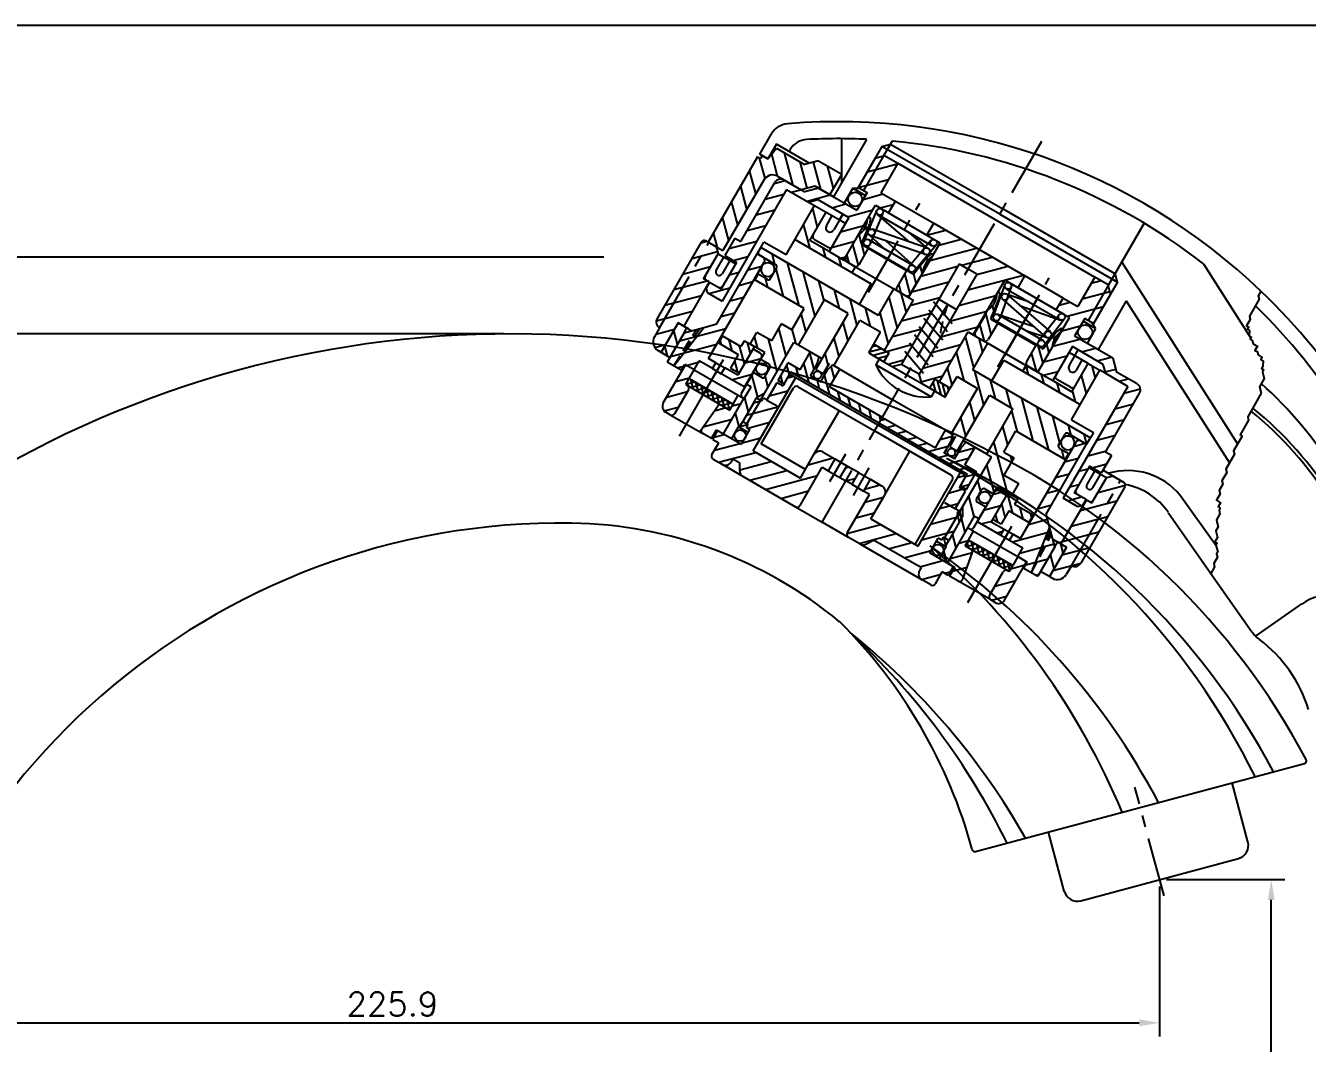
# Model space of a CAD drawing. Extents: x 594 to 1188, y 0 to 420.
# Drawn here: x 852.5 to 1041.2, y 270.2 to 420 of the extents above; entities that cross this region are included whole.
import ezdxf

# ---------------------------------------------------------------- set-up
doc = ezdxf.new("R2010")
doc.units = 0
doc.header["$LTSCALE"] = 7
doc.header["$MEASUREMENT"] = 0
doc.header["$PDSIZE"] = -10
doc.linetypes.add('CENTER', pattern=[2, 1.25, -0.25, 0.25, -0.25])
doc.linetypes.add('HIDDEN', pattern=[0.375, 0.25, -0.125])
doc.layers.get('0').update_dxf_attribs({"color": 2, "linetype": 'CONTINUOUS'})
for name, color, linetype in [('CL', 1, 'CENTER'), ('D', 2, 'CONTINUOUS'), ('DIM', 2, 'CONTINUOUS'), ('DWG', 7, 'CONTINUOUS'), ('HD', 3, 'HIDDEN'), ('HIDDEN', 3, 'HIDDEN')]:
    doc.layers.add(name, color=color, linetype=linetype)
doc.styles.add('GHS', font='ROMANS', dxfattribs={"bigfont": 'GHS'})

# ---------------------------------------------------------------- blocks, each defined once
blk = doc.blocks.new('BORDER')
blk.add_line((1, 1), (0, 1))
blk = doc.blocks.new('*X15')
at = {"color": 0}
for p, q in [((229.32, 205.45), (230.54, 206.68)), ((229.32, 202.8), (230.82, 204.3)), ((229.32, 200.15), (230.82, 201.65)), ((229.32, 197.5), (230.82, 199)), ((229.32, 194.85), (230.82, 196.35)), ((222.62, 193.45), (223.44, 194.28)), ((222.62, 190.8), (224.37, 192.55)), ((228.55, 188.78), (232.68, 192.91)), ((229.32, 192.19), (231.36, 194.24)), ((230.32, 187.89), (234.01, 191.58)), ((223.25, 188.78), (224.37, 189.9)), ((225.9, 188.78), (226.57, 189.44)), ((231.92, 186.84), (234.32, 189.24)), ((234, 186.28), (234.32, 186.59))]:
    blk.add_line(p, q, dxfattribs=at)
blk = doc.blocks.new('*X5')
at = {"color": 0}
for p, q in [((219.57, 227.52), (220.62, 228.58)), ((219.57, 224.87), (222.54, 227.85)), ((218.92, 221.58), (222.82, 225.47)), ((217.07, 222.37), (218.27, 223.58)), ((222.58, 222.58), (222.82, 222.82)), ((219.32, 219.32), (221.32, 221.32)), ((219.32, 216.67), (222.23, 219.58)), ((223.38, 218.08), (224.88, 219.58)), ((226.03, 218.08), (227.53, 219.58)), ((227.87, 217.27), (229, 218.39)), ((230.33, 217.08), (231.33, 218.08)), ((231.82, 215.91), (233.6, 217.69)), ((219.32, 214.01), (221.82, 216.51)), ((231.82, 213.26), (233.82, 215.26)), ((220.23, 212.28), (221.82, 213.86)), ((231.82, 210.6), (233.82, 212.6)), ((231.82, 207.95), (233.82, 209.95)), ((231.82, 205.3), (233.82, 207.3)), ((233.24, 204.08), (234.82, 205.65)), ((231.82, 202.65), (232.82, 203.65)), ((231.82, 200), (232.82, 201)), ((232.55, 198.08), (234.05, 199.58))]:
    blk.add_line(p, q, dxfattribs=at)
blk = doc.blocks.new('*X6')
at = {"color": 0}
for p, q in [((187.82, 193.12), (188.47, 193.78)), ((186.82, 189.47), (188.82, 191.47)), ((185.32, 185.32), (188.82, 188.82)), ((186.43, 183.78), (188.82, 186.17)), ((196.82, 183.56), (199.53, 186.28)), ((201.82, 185.91), (202.19, 186.28)), ((202.84, 184.28), (203.82, 185.26)), ((186.82, 181.51), (188.82, 183.51)), ((182.82, 180.17), (183.93, 181.28)), ((183.82, 178.51), (186.58, 181.28)), ((185.23, 177.28), (189.23, 181.28)), ((188.48, 177.87), (191.88, 181.28)), ((190.53, 177.28), (194.53, 181.28)), ((193.19, 177.28), (198.82, 182.91)), ((195.84, 177.28), (198.82, 180.26)), ((198.54, 177.33), (198.77, 177.55))]:
    blk.add_line(p, q, dxfattribs=at)
blk = doc.blocks.new('*X2')
at = {"color": 0}
for p, q in [((127.84, 159.66), (130.45, 162.27)), ((134.34, 159.09), (137.84, 162.59)), ((126.54, 154.82), (130.84, 159.13)), ((133.61, 154.82), (137.84, 159.06)), ((109.84, 155.81), (110.86, 156.82)), ((112.4, 154.82), (114.4, 156.82)), ((115.93, 154.82), (117.93, 156.82)), ((119.47, 154.82), (121.47, 156.82)), ((123, 154.82), (125, 156.82)), ((130.07, 154.82), (132.07, 156.82)), ((137.15, 154.82), (139.15, 156.82)), ((139.84, 153.99), (141.84, 155.99)), ((140.22, 150.82), (141.84, 152.45))]:
    blk.add_line(p, q, dxfattribs=at)
blk = doc.blocks.new('*X9')
at = {"color": 0}
for p, q in [((235.82, 201.35), (238.77, 204.3)), ((234.87, 197.74), (238.82, 201.69)), ((234.87, 195.09), (238.82, 199.04)), ((234.5, 192.08), (238.82, 196.39)), ((235.82, 190.74), (238.82, 193.74)), ((235.82, 188.09), (238.82, 191.09))]:
    blk.add_line(p, q, dxfattribs=at)
blk = doc.blocks.new('*X7')
at = {"color": 0}
for p, q in [((216.82, 192.95), (217.57, 193.71)), ((216.82, 190.3), (218.29, 191.78)), ((216.82, 187.65), (218.82, 189.65)), ((216.82, 185), (219.76, 187.94)), ((205.82, 184.6), (207.49, 186.28)), ((206.82, 182.95), (208.82, 184.95)), ((216.82, 182.35), (220.32, 185.85)), ((206.82, 180.3), (208.82, 182.3)), ((206.83, 177.66), (210.44, 181.28)), ((209.1, 177.28), (213.1, 181.28)), ((213.25, 178.78), (215.75, 181.28)), ((215.9, 178.78), (218.82, 181.69)), ((218.55, 178.78), (221.05, 181.28)), ((219.71, 177.28), (221.82, 179.39)), ((222.2, 179.78), (222.82, 180.39))]:
    blk.add_line(p, q, dxfattribs=at)
blk = doc.blocks.new('*X13')
at = {"color": 0}
for p, q in [((221.82, 184.69), (222.82, 185.69)), ((221.82, 182.04), (224.23, 184.46)), ((223.07, 180.64), (224.64, 182.21))]:
    blk.add_line(p, q, dxfattribs=at)
blk = doc.blocks.new('*X10')
at = {"color": 0}
for p, q in [((235.82, 191.1), (234.84, 192.08)), ((235.82, 188.45), (234.32, 189.95)), ((234.54, 187.08), (234.32, 187.29))]:
    blk.add_line(p, q, dxfattribs=at)
blk = doc.blocks.new('*X4')
at = {"color": 0}
for p, q in [((242.7, 206.46), (243.07, 206.83)), ((242.7, 205.58), (243.7, 206.58)), ((243.7, 205.31), (242.7, 206.31)), ((242.7, 204.69), (243.7, 205.69)), ((243.7, 206.2), (243.07, 206.83)), ((243.7, 204.43), (242.7, 205.43)), ((242.7, 203.81), (243.7, 204.81)), ((243.7, 203.55), (242.7, 204.55)), ((242.7, 202.92), (243.7, 203.92)), ((243.7, 202.66), (242.7, 203.66)), ((242.7, 202.04), (243.7, 203.04)), ((243.7, 201.78), (242.7, 202.78)), ((242.7, 201.16), (243.7, 202.16)), ((243.7, 200.89), (242.7, 201.89)), ((242.7, 200.27), (243.7, 201.27)), ((243.7, 200.01), (242.7, 201.01)), ((242.7, 199.39), (243.7, 200.39)), ((243.5, 199.33), (242.7, 200.13)), ((243.52, 199.33), (243.7, 199.5))]:
    blk.add_line(p, q, dxfattribs=at)
blk = doc.blocks.new('*X14')
at = {"color": 0}
for p, q in [((230.32, 185.24), (231.82, 186.74)), ((229.57, 181.84), (231.82, 184.09)), ((230.16, 179.78), (231.82, 181.44))]:
    blk.add_line(p, q, dxfattribs=at)
blk = doc.blocks.new('*X16')
at = {"color": 0}
for p, q in [((226.49, 192.48), (224.37, 194.59)), ((226.07, 194.66), (226.05, 194.68)), ((225.82, 191.38), (224.37, 192.83)), ((228.25, 192.48), (227.05, 193.68)), ((229.22, 193.28), (228.82, 193.68)), ((225.25, 190.18), (224.37, 191.06))]:
    blk.add_line(p, q, dxfattribs=at)
blk = doc.blocks.new('*X8')
at = {"color": 0}
for p, q in [((166.82, 203.94), (167.45, 204.58)), ((166.82, 201.29), (169.59, 204.06)), ((166.82, 198.64), (169.82, 201.64)), ((166.82, 195.99), (170.41, 199.58)), ((166.82, 193.33), (170.77, 197.28)), ((166.88, 190.74), (170.77, 194.63)), ((167.82, 189.03), (169.82, 191.03)), ((168.66, 187.23), (169.82, 188.38))]:
    blk.add_line(p, q, dxfattribs=at)
blk = doc.blocks.new('*X3')
at = {"color": 0}
for p, q in [((242.7, 254.19), (242.84, 254.33)), ((242.7, 253.31), (243.7, 254.31)), ((243.7, 253.04), (242.7, 254.04)), ((242.7, 252.42), (243.7, 253.42)), ((243.7, 252.16), (242.7, 253.16)), ((243.7, 253.93), (243.3, 254.33)), ((242.7, 251.54), (243.7, 252.54)), ((243.7, 251.28), (242.7, 252.28)), ((242.7, 250.65), (243.7, 251.65)), ((243.7, 250.39), (242.7, 251.39)), ((242.7, 249.77), (243.7, 250.77)), ((243.7, 249.51), (242.7, 250.51)), ((242.7, 248.89), (243.7, 249.89)), ((243.7, 248.62), (242.7, 249.62)), ((242.7, 248), (243.7, 249)), ((243.7, 247.74), (242.7, 248.74)), ((242.7, 247.12), (243.7, 248.12)), ((243.7, 246.86), (242.7, 247.86)), ((243.29, 246.83), (243.7, 247.23)), ((242.85, 246.83), (242.7, 246.97))]:
    blk.add_line(p, q, dxfattribs=at)
blk = doc.blocks.new('*X12')
at = {"color": 0}
for p, q in [((182.82, 185.47), (183.77, 186.42)), ((180.64, 180.64), (183.77, 183.77)), ((180.9, 183.55), (182.12, 184.78)), ((182.43, 179.78), (182.57, 179.92))]:
    blk.add_line(p, q, dxfattribs=at)
blk = doc.blocks.new('*X11')
at = {"color": 0}
for p, q in [((173.82, 187.08), (174.02, 187.28)), ((173.82, 184.42), (175.32, 185.92)), ((173.82, 181.77), (176.07, 184.02)), ((174.52, 179.82), (176.07, 181.37))]:
    blk.add_line(p, q, dxfattribs=at)
blk = doc.blocks.new('*X1')
at = {"color": 0}
for p, q in [((111.38, 159.11), (113.2, 160.93)), ((111.38, 160.88), (111.43, 160.93)), ((111.96, 157.93), (114.96, 160.93)), ((113.73, 157.93), (116.48, 160.67)), ((115.5, 157.93), (116.48, 158.9))]:
    blk.add_line(p, q, dxfattribs=at)

msp = doc.modelspace()

# ---------------------------------------------------------------- linework, layer by layer
at = {"color": 4}
msp.add_line((625, 386), (937.66, 386), dxfattribs=at)
at = {"layer": 'CL'}
for p, q in [((969.76, 346.95), (1002.32, 403.34)), ((977.8, 392.79), (975.93, 388.25)), ((976.59, 380.77), (984.15, 393.88)), ((978.73, 392.41), (976.85, 387.87)), ((945.85, 375.53), (953.1, 388.09)), ((995.64, 369.77), (1003.21, 382.88)), ((997.04, 372.19), (1001.94, 380.68)), ((1000.74, 378.6), (996.56, 371.37)), ((1004.65, 377.45), (1001.65, 373.55)), ((1005.44, 376.84), (1002.44, 372.94)), ((952.19, 365.51), (955.27, 370.85)), ((948.78, 359.61), (954.51, 369.53)), ((1006.47, 340.53), (1013.72, 353.09)), ((994.62, 341.01), (997.71, 346.35)), ((991.22, 335.11), (996.95, 345.03)), ((1020.1, 291.95), (1015.82, 307.92))]:
    msp.add_line(p, q, dxfattribs=at)
at = {"layer": 'D'}
for p, q in [((978.59, 402.24), (977.59, 400.51)), ((978.59, 402.24), (979.82, 402.57)), ((961.37, 397.54), (960.57, 400.52)), ((963.23, 397.83), (962.36, 401.08)), ((965.52, 396.5), (964.24, 401.29)), ((978.82, 400.84), (975.87, 395.73)), ((960.03, 395.29), (959.11, 398.7)), ((967.58, 396.07), (966.54, 399.96)), ((969.57, 395.9), (968.49, 399.93)), ((971.46, 396.09), (970.58, 399.36)), ((976.43, 398.49), (980.86, 399.68)), ((958.7, 392.99), (957.79, 396.4)), ((962.72, 396.76), (964.34, 397.19)), ((975.1, 396.19), (979.54, 397.38)), ((961.4, 394.46), (964.13, 395.19)), ((965.27, 395.5), (966.63, 395.86)), ((967.56, 394.17), (970.98, 395.09)), ((975.82, 394.44), (978.74, 395.23)), ((957.38, 390.69), (956.46, 394.11)), ((960.07, 392.17), (962.81, 392.9)), ((969.12, 390.33), (968.39, 393.06)), ((971.22, 393.21), (973.27, 393.76)), ((973.52, 391.89), (977.23, 392.88)), ((978.3, 393.17), (980.3, 393.7)), ((956.05, 388.4), (955.13, 391.81)), ((958.75, 389.87), (961.48, 390.6)), ((968.01, 387.22), (967.06, 390.77)), ((972.49, 389.67), (975.9, 390.58)), ((954.39, 387.34), (953.81, 389.52)), ((975.58, 387.96), (975.23, 389.25)), ((976.36, 389.88), (976.2, 390.46)), ((985.2, 389.19), (987.92, 389.92)), ((956.06, 387.21), (960.15, 388.31)), ((970.31, 385.89), (969.94, 387.26)), ((971.16, 387.37), (974.58, 388.29)), ((975.14, 384.77), (974.32, 387.84)), ((976.02, 386.29), (975.62, 387.79)), ((985.8, 388.36), (982.61, 384.57)), ((986.57, 387.72), (983.38, 383.92)), ((985.63, 385.42), (992.52, 387.27)), ((986.95, 387.72), (990.22, 388.6)), ((956.69, 385.44), (958.83, 386.01)), ((960.19, 386.37), (960.25, 386.39)), ((960.51, 386.23), (960.38, 386.71)), ((962.81, 384.91), (962.4, 386.41)), ((966.38, 378.8), (964.7, 385.09)), ((972.61, 384.56), (972.24, 385.93)), ((972.49, 385.79), (973.25, 385.99)), ((973.77, 385.05), (973.43, 386.31)), ((985.31, 385.45), (985.19, 385.89)), ((990.3, 384.74), (994.81, 385.95)), ((956.14, 383.35), (957.5, 383.71)), ((958.87, 384.08), (960.92, 384.63)), ((964.09, 380.13), (962.99, 384.22)), ((968.75, 377.2), (967, 383.76)), ((974.61, 384.34), (974.54, 384.6)), ((982.74, 380.53), (981.94, 383.54)), ((983.63, 382.06), (983.26, 383.42)), ((984.53, 383.53), (984.23, 384.66)), ((984.3, 383.13), (989.76, 384.59)), ((991.21, 381.1), (999.41, 383.29)), ((992.54, 383.39), (997.11, 384.62)), ((1013.23, 382.24), (1012.9, 383.47)), ((953.09, 380.59), (956.18, 381.42)), ((957.54, 381.78), (959.59, 382.33)), ((961.79, 381.45), (961.43, 382.82)), ((970.08, 379.5), (969.29, 382.43)), ((972.32, 378.38), (971.59, 381.11)), ((981.43, 380.63), (981.06, 382.01)), ((982.97, 380.83), (988.44, 382.3)), ((996.67, 381.89), (994.97, 377.23)), ((997.61, 381.55), (995.91, 376.89)), ((1011.9, 381.74), (1008.95, 376.63)), ((1013.23, 382.24), (1012.23, 380.51)), ((956.22, 379.49), (958.27, 380.03)), ((974.93, 375.9), (973.89, 379.78)), ((980.86, 375.48), (979.64, 380.05)), ((982.19, 377.77), (981.43, 380.63)), ((982.81, 378.85), (987.11, 380)), ((989.89, 378.8), (995.35, 380.27)), ((954.89, 377.19), (956.94, 377.74)), ((967.43, 374.91), (966.7, 377.64)), ((976.92, 375.72), (976.18, 378.46)), ((979.54, 373.18), (978.31, 377.76)), ((981.48, 376.55), (985.79, 377.7)), ((988.56, 376.5), (994.02, 377.97)), ((994.68, 374.61), (993.86, 377.69)), ((995.06, 378.03), (994.86, 378.8)), ((948.78, 373.61), (955.61, 375.44)), ((973.6, 373.6), (972.87, 376.33)), ((987.23, 374.21), (992.7, 375.67)), ((993.67, 373.58), (992.99, 376.09)), ((995.57, 376.14), (995.53, 376.3)), ((954.99, 373.02), (954.78, 373.8)), ((956.52, 372.14), (956.08, 373.78)), ((960.31, 372.49), (959.84, 374.26)), ((963.16, 369.11), (961.87, 373.9)), ((964.48, 371.41), (963.4, 375.44)), ((965.96, 373.16), (965.37, 375.34)), ((972.28, 371.3), (971.54, 374.03)), ((980.16, 374.25), (984.46, 375.41)), ((992.12, 369.68), (990.9, 374.25)), ((993.45, 371.97), (992.91, 374)), ((1003.95, 373.83), (1003.82, 374.34)), ((1004.94, 374.98), (1004.83, 375.39)), ((947.46, 371.32), (954.29, 373.15)), ((958.33, 370.24), (957.61, 372.9)), ((959.21, 371.77), (958.78, 373.38)), ((970.68, 370.03), (970.22, 371.74)), ((979.25, 372.07), (983.14, 373.11)), ((985.91, 371.91), (990.21, 373.07)), ((990.69, 367.77), (989.57, 371.96)), ((1001.31, 369.22), (1000.6, 371.86)), ((1002.31, 370.31), (1001.65, 372.76)), ((1003.19, 371.85), (1002.85, 373.11)), ((948.45, 369.64), (949.41, 369.9)), ((949.82, 370.01), (951.87, 370.56)), ((957.36, 369), (956.91, 370.69)), ((958.4, 370.36), (960.79, 371)), ((979.49, 370.19), (981.81, 370.81)), ((984.58, 369.62), (988.88, 370.77)), ((1000.16, 368.65), (999.81, 369.98)), ((1010, 368.15), (1009.52, 369.95)), ((955.39, 369.56), (955.53, 369.6)), ((956.46, 367.9), (959.46, 368.71)), ((960.29, 365.33), (959.41, 368.61)), ((961.83, 366.81), (961.39, 368.45)), ((984.35, 367.61), (987.56, 368.47)), ((988.92, 367.13), (988.25, 369.66)), ((993.59, 364.21), (992.26, 369.18)), ((1002.46, 367.33), (1002.09, 368.69)), ((1008.68, 365.85), (1007.95, 368.58)), ((995.29, 365.12), (994.55, 367.85)), ((997.58, 363.79), (996.85, 366.52)), ((1004.76, 366), (1004.39, 367.37)), ((1007.05, 364.68), (1006.62, 366.29)), ((958.92, 363.18), (958.38, 365.23)), ((960.61, 364.7), (958.67, 361.34)), ((959.66, 364.44), (960.11, 365.22)), ((961.32, 365.92), (960.11, 365.22)), ((992.26, 361.92), (991.53, 364.65)), ((1000.83, 358.91), (999.15, 365.2)), ((957.57, 360.99), (957.03, 363)), ((990.94, 359.62), (990.2, 362.35)), ((998.53, 360.24), (997.7, 363.34)), ((1003.13, 357.59), (1001.44, 363.87)), ((1004.79, 358.62), (1003.74, 362.55)), ((951.74, 360.24), (952.06, 360.68)), ((957.68, 361.02), (958.11, 361.76)), ((997.11, 358.31), (996.38, 361.05)), ((1006.44, 359.72), (1006.04, 361.22)), ((989.15, 359.03), (988.88, 360.06)), ((997.05, 351.28), (995.05, 358.75)), ((1008.72, 358.43), (1008.33, 359.9)), ((973.21, 356.92), (970.87, 352.86)), ((997.75, 355.92), (997.56, 356.65)), ((1005.42, 356.26), (1005.06, 357.63)), ((976.67, 354.92), (974.33, 350.86)), ((995.1, 351.33), (994.02, 355.36)), ((993.13, 351.43), (992.69, 353.06)), ((990.42, 349.12), (990.42, 347.72)), ((992.17, 347.76), (991.37, 350.77)), ((989.71, 347.9), (987.81, 344.61)), ((989.97, 346.94), (990.42, 347.72)), ((990.85, 345.47), (990.04, 348.47)), ((987.99, 343.52), (988.42, 344.26)), ((989.52, 343.17), (988.97, 345.22)), ((988.18, 340.93), (987.7, 342.72))]:
    msp.add_line(p, q, dxfattribs=at)
at = {"layer": 'D', "color": 1}
for p, q in [((949.82, 375.41), (949.78, 375.57)), ((948.5, 373.12), (947.95, 375.16)), ((947.02, 371.39), (946.62, 372.87))]:
    msp.add_line(p, q, dxfattribs=at)
at = {"layer": 'D'}
for points in [[(1034.37, 380.93), (1033.96, 380.23), (1034.11, 379.75), (1032.66, 377.24), (1032.79, 376.77), (1032.25, 375.84), (1032.57, 375.65), (1032.38, 375.33), (1032.7, 375.15), (1032.64, 374.36), (1032.96, 374.18), (1032.78, 373.86), (1033.1, 373.67), (1033.21, 373.18), (1033.85, 372.82), (1033.49, 372.2), (1033.79, 372.03), (1033.94, 371.55), (1034.55, 371.19), (1034.37, 370.87), (1034.69, 370.69), (1034.65, 369.89), (1034.47, 369.57), (1034.76, 369.4), (1034.58, 369.08), (1034.86, 368.1), (1034.14, 366.84), (1034.38, 365.92)], [(1034.37, 380.93), (1033.96, 380.23), (1034.11, 379.75), (1032.66, 377.24), (1032.79, 376.77), (1032.25, 375.84), (1032.57, 375.65), (1032.38, 375.33), (1032.7, 375.15), (1032.64, 374.36), (1032.96, 374.18), (1032.78, 373.86), (1033.1, 373.67), (1033.21, 373.18), (1033.85, 372.82), (1033.49, 372.2), (1033.79, 372.03), (1033.94, 371.55), (1034.55, 371.19), (1034.37, 370.87), (1034.69, 370.69), (1034.65, 369.89), (1034.47, 369.57), (1034.76, 369.4), (1034.58, 369.08), (1034.86, 368.1), (1034.14, 366.84), (1034.38, 365.92)], [(1034.41, 365.9), (1032.42, 362.45), (1032.56, 361.95), (1031.31, 359.78), (1031.6, 359.61), (1030.34, 357.42), (1030.47, 356.92), (1029.22, 354.75), (1029.36, 354.25), (1028.63, 353), (1028.76, 352.53), (1028.22, 351.59), (1028.36, 351.09), (1027.82, 350.16), (1028.43, 349.8), (1028.08, 349.19), (1028.39, 349), (1028.21, 348.68), (1028.34, 348.18), (1027.82, 347.27), (1027.93, 346.78), (1028.07, 346.27), (1027.71, 345.66), (1027.97, 344.69), (1027.6, 344.05), (1027.92, 343.86), (1027.75, 343.57), (1028, 342.57), (1027.82, 342.28), (1027.96, 341.77), (1027.42, 340.84), (1027.55, 340.34), (1027.01, 339.4)], [(1034.41, 365.9), (1032.42, 362.45), (1032.56, 361.95), (1031.31, 359.78), (1031.6, 359.61), (1030.34, 357.42), (1030.47, 356.92), (1029.22, 354.75), (1029.36, 354.25), (1028.63, 353), (1028.76, 352.53), (1028.22, 351.59), (1028.36, 351.09), (1027.82, 350.16), (1028.43, 349.8), (1028.08, 349.19), (1028.39, 349), (1028.21, 348.68), (1028.34, 348.18), (1027.82, 347.27), (1027.93, 346.78), (1028.07, 346.27), (1027.71, 345.66), (1027.97, 344.69), (1027.6, 344.05), (1027.92, 343.86), (1027.75, 343.57), (1028, 342.57), (1027.82, 342.28), (1027.96, 341.77), (1027.42, 340.84), (1027.55, 340.34), (1027.01, 339.4)]]:
    msp.add_lwpolyline(points, dxfattribs=at)
for p in [(954.46, 386.44), (964.17, 367.26), (957.64, 353.95), (1011.62, 353.44), (990.15, 352.26), (975.82, 343.45)]:
    msp.add_point(p, dxfattribs=at)
at = {"layer": 'DIM'}
for p, q in [((922.87, 374.64), (743.09, 374.64)), ((1020.46, 294.34), (1037.88, 294.34)), ((1019.46, 293.34), (1019.46, 271.27)), ((1035.88, 190.47), (1035.88, 291.34)), ((796.61, 273.27), (1016.46, 273.27))]:
    msp.add_line(p, q, dxfattribs=at)
for points in [[(1035.38, 291.34), (1036.38, 291.34), (1035.88, 294.34)], [(1016.46, 273.77), (1016.46, 272.77), (1019.46, 273.27)]]:
    msp.add_solid(points, dxfattribs=at)
at = {"layer": 'DWG'}
for p, q in [((960.6, 401.08), (962.32, 404.07)), ((960.6, 401.08), (962.32, 404.07)), ((963.06, 402.54), (961.81, 400.38)), ((961.81, 400.38), (963.06, 401.97)), ((967.87, 399.77), (963.06, 402.54)), ((963.06, 401.97), (967.19, 399.59)), ((976.3, 403.27), (971.43, 394.83)), ((972.68, 396.99), (972.68, 403.37)), ((995.91, 392.24), (978.59, 402.24)), ((980.08, 403.01), (978.82, 400.84)), ((979.82, 402.57), (996.36, 393.02)), ((960.26, 400.7), (953.01, 388.14)), ((960.26, 400.7), (960.7, 400.45)), ((960.6, 401.08), (961.81, 400.38)), ((961.81, 400.38), (960.6, 401.08)), ((960.95, 400.88), (960.7, 400.45)), ((965.09, 401.75), (964.92, 401.47)), ((969.24, 400.13), (967.19, 399.59)), ((969.24, 400.13), (972.68, 398.15)), ((977.59, 400.51), (975.03, 396.07)), ((977.59, 400.51), (978.96, 400.87)), ((978.96, 400.87), (980.91, 399.75)), ((972.66, 398.16), (970.91, 395.13)), ((980.91, 399.75), (978.41, 395.42)), ((980.91, 399.75), (1009.92, 383)), ((961.18, 397.28), (955.18, 386.89)), ((957.81, 388.25), (962.81, 396.91)), ((963.23, 397.83), (966.69, 395.83)), ((964.18, 397.28), (967.21, 395.53)), ((968.74, 396.38), (966.69, 395.83)), ((971.43, 394.83), (968.74, 396.38)), ((968.74, 396.38), (971.43, 394.83)), ((964.55, 395.91), (955.05, 379.46)), ((964.55, 395.91), (967.79, 394.04)), ((969.26, 396.08), (967.21, 395.53)), ((967.79, 394.04), (969.16, 394.4)), ((969.16, 394.4), (973.71, 391.78)), ((969.26, 396.08), (974.89, 392.83)), ((974.28, 396.07), (973.03, 393.9)), ((974.28, 396.07), (976.14, 394.99)), ((974.28, 396.07), (975.28, 396.07)), ((976.39, 395.43), (974.89, 392.83)), ((975.28, 396.07), (976.39, 395.43)), ((978.41, 395.42), (980.57, 394.17)), ((955.49, 392.43), (955.49, 392.43)), ((964.46, 386.26), (968.66, 393.54)), ((967.79, 394.04), (968.66, 393.54)), ((967.99, 388.38), (970.39, 392.54)), ((968.66, 393.54), (970.39, 392.54)), ((970.39, 392.54), (973.21, 390.91)), ((972.97, 385.51), (977.62, 393.56)), ((977.62, 393.56), (979.57, 392.44)), ((979.57, 392.44), (980.57, 394.17)), ((979.57, 392.44), (985.2, 389.19)), ((980.57, 394.17), (986.2, 390.92)), ((1012.9, 383.47), (996.36, 393.02)), ((970.4, 390.56), (971.26, 392.04)), ((973.71, 391.78), (970.81, 386.76)), ((972.84, 392.28), (971.48, 389.93)), ((972.34, 391.41), (972.84, 392.28)), ((976.74, 390.84), (975.53, 387.84)), ((976.88, 391.68), (976.62, 391.83)), ((976.88, 391.68), (976.74, 390.84)), ((982.69, 388.16), (977.94, 392.22)), ((985.94, 387.61), (978.02, 392.17)), ((985.2, 389.19), (986.2, 390.92)), ((986.2, 390.92), (999.62, 383.17)), ((995.91, 392.24), (1013.23, 382.24)), ((1017.2, 390.91), (1011.9, 381.74)), ((956.95, 388.75), (955.45, 386.16)), ((956.95, 388.75), (957.81, 388.25)), ((976.68, 389.2), (979.02, 387.11)), ((984.98, 386.32), (976.86, 389.1)), ((985.3, 387.27), (977.18, 390.04)), ((985.32, 387.22), (982.65, 389.51)), ((985.2, 389.19), (987.15, 388.06)), ((951.98, 388.16), (945.48, 376.9)), ((954.18, 387.46), (952.67, 388.34)), ((953.01, 388.14), (955.18, 386.89)), ((954.18, 387.46), (954.46, 386.44)), ((960.21, 386.41), (960.76, 387.36)), ((960.76, 387.36), (961.21, 388.14)), ((978.08, 377.36), (960.76, 387.36)), ((964.46, 386.26), (961.21, 388.14)), ((974.2, 383.64), (965.76, 388.52)), ((970.81, 386.76), (967.99, 388.38)), ((968.66, 388.53), (970.65, 387.38)), ((970.81, 386.76), (972.97, 385.51)), ((976.57, 387.24), (975.17, 384.81)), ((975.53, 387.84), (976.57, 387.24)), ((976.14, 387.62), (982.75, 383.81)), ((976.57, 387.24), (982.2, 383.99)), ((983.25, 384.68), (976.64, 388.49)), ((983.33, 384.62), (979.2, 388.3)), ((982.5, 380.01), (987.15, 388.06)), ((952.33, 382.76), (954.46, 386.44)), ((953.06, 371.02), (961.26, 385.22)), ((954.2, 383.99), (955.32, 385.94)), ((954.26, 376.1), (960.21, 386.41)), ((954.46, 386.44), (957.06, 384.94)), ((957.18, 385.16), (954.93, 381.26)), ((956.19, 385.44), (955.06, 383.49)), ((955.45, 386.16), (957.18, 385.16)), ((961.08, 385.91), (960.21, 386.41)), ((962.98, 384.81), (960.21, 386.41)), ((974.7, 384.51), (972.97, 385.51)), ((973.45, 385.23), (974.49, 384.63)), ((989.96, 384.94), (981.46, 370.21)), ((985.23, 385.94), (983.24, 383.39)), ((985.89, 386.48), (985.23, 385.94)), ((985.89, 386.48), (986.15, 386.33)), ((989.96, 384.94), (991.26, 384.19)), ((1013.89, 385.19), (1030.93, 358.44)), ((1025.91, 384.94), (1032.87, 374.01)), ((959.85, 382.58), (960.35, 383.44)), ((961.73, 382.64), (960.35, 383.44)), ((962.14, 382.75), (963.09, 384.4)), ((974.2, 383.64), (974.7, 384.51)), ((974.2, 383.64), (977.02, 382.02)), ((974.7, 384.51), (980.33, 381.26)), ((982.2, 383.99), (980.8, 381.56)), ((983.24, 383.39), (982.2, 383.99)), ((984.2, 383.06), (982.7, 380.46)), ((992.56, 383.44), (984.06, 368.71)), ((992.56, 383.44), (991.26, 384.19)), ((998.62, 381.44), (999.62, 383.17)), ((1005.25, 379.92), (999.62, 383.17)), ((1009.92, 383), (1007.42, 378.67)), ((1011.87, 381.87), (1009.92, 383)), ((953.16, 382.28), (949.41, 375.79)), ((953.16, 382.28), (952.33, 382.76)), ((953.2, 382.26), (952.7, 381.39)), ((952.7, 381.39), (952.88, 380.71)), ((953.2, 382.26), (954.93, 381.26)), ((967.12, 378.38), (959.85, 382.58)), ((975.27, 378.98), (977.02, 382.02)), ((978.08, 377.36), (980.33, 381.26)), ((982.5, 380.01), (980.33, 381.26)), ((992.02, 374.51), (996.67, 382.56)), ((998.62, 381.44), (996.67, 382.56)), ((996.89, 381.28), (1004.8, 376.71)), ((997.39, 382.15), (1004.25, 378.19)), ((997.46, 382.1), (1005.37, 377.52)), ((1004.25, 378.19), (998.62, 381.44)), ((1012.23, 380.51), (1011.87, 381.87)), ((952.88, 380.71), (955.05, 379.46)), ((966.3, 372.96), (970.15, 379.63)), ((973.62, 377.63), (970.15, 379.63)), ((978.98, 372.22), (983.23, 379.58)), ((982.02, 380.28), (980.98, 380.88)), ((982.5, 380.01), (983.23, 379.58)), ((988.93, 376.14), (986.17, 379.36)), ((986.96, 379.74), (989.56, 378.24)), ((995.79, 379.84), (994.58, 376.84)), ((995.93, 380.68), (995.67, 380.83)), ((995.93, 380.68), (995.79, 379.84)), ((996.37, 379.71), (1002.72, 374.17)), ((996.86, 380.56), (1000.18, 379.39)), ((997.02, 380.46), (1003.38, 374.92)), ((1004.25, 378.19), (1005.25, 379.92)), ((1005.25, 379.92), (1007.42, 378.67)), ((1012.23, 380.51), (1009.67, 376.07)), ((1014.54, 379.51), (1010.4, 372.33)), ((1014.54, 379.51), (1029.74, 355.65)), ((965.32, 375.26), (967.12, 378.38)), ((968.87, 369.4), (973.62, 377.63)), ((988.22, 374.92), (985.46, 378.14)), ((993.82, 377.51), (992.32, 374.91)), ((995.6, 377.53), (1000.85, 375.79)), ((995.69, 377.49), (1002.3, 373.68)), ((998.99, 378.75), (1004.88, 376.67)), ((1004.25, 378.19), (1006.2, 377.06)), ((945.85, 375.53), (945.1, 374.23)), ((948.58, 376.26), (946.08, 371.93)), ((948.58, 376.26), (946.18, 372.11)), ((947.93, 369.94), (952.35, 375.59)), ((949.41, 375.79), (948.58, 376.26)), ((948.58, 376.26), (949.41, 375.79)), ((949.41, 375.79), (950.57, 375.11)), ((950.1, 375.39), (949.41, 375.79)), ((949.48, 374.82), (952.35, 375.59)), ((949.48, 374.82), (949.88, 375.51)), ((952.35, 375.59), (954.26, 376.1)), ((962.36, 373.62), (963.81, 376.13)), ((965.32, 375.26), (963.81, 376.13)), ((971.5, 369.96), (975.35, 376.63)), ((978.38, 374.88), (975.35, 376.63)), ((986.81, 372.48), (984.05, 375.7)), ((987.52, 373.7), (984.76, 376.92)), ((995.62, 376.24), (994.22, 373.81)), ((994.58, 376.84), (995.62, 376.24)), ((1001.8, 372.81), (995.19, 376.62)), ((995.62, 376.24), (1001.25, 372.99)), ((1001.55, 369.01), (1006.2, 377.06)), ((1004.94, 375.48), (1004.28, 374.94)), ((1004.94, 375.48), (1005.2, 375.33)), ((1008.43, 376.93), (1006.93, 374.33)), ((1010.04, 375.42), (1008.18, 376.49)), ((1009.54, 376.28), (1008.43, 376.93)), ((1010.04, 375.42), (1009.54, 376.28)), ((949.48, 374.82), (946.98, 370.49)), ((955.1, 374.35), (954.5, 373.31)), ((955.1, 374.35), (957.83, 372.77)), ((958.33, 373.64), (957.83, 372.77)), ((958.33, 373.64), (959.8, 372.79)), ((959.19, 373.14), (960.19, 374.87)), ((962.36, 373.62), (960.19, 374.87)), ((977.38, 373.15), (978.38, 374.88)), ((986.11, 371.26), (983.35, 374.48)), ((987.04, 367.57), (991.29, 374.93)), ((991.29, 374.93), (992.02, 374.51)), ((992.02, 374.51), (994.19, 373.26)), ((992.5, 374.23), (993.54, 373.63)), ((1002.89, 374.07), (999.92, 375.05)), ((1004.28, 374.94), (1002.29, 372.39)), ((1012.56, 371.08), (1006.93, 374.33)), ((1010.04, 375.42), (1008.79, 373.25)), ((1010.04, 375.42), (1008.79, 373.25)), ((1012, 375.11), (1010.4, 372.33)), ((1033.08, 373.69), (1033.11, 373.64)), ((1033.08, 373.69), (1033.11, 373.64)), ((945.65, 372.18), (947.38, 371.18)), ((946.18, 372.11), (945.91, 372.03)), ((946.08, 371.93), (947.38, 371.18)), ((954.5, 373.31), (957.44, 371.61)), ((959.8, 372.79), (957.35, 368.55)), ((961.36, 371.89), (959.19, 373.14)), ((960.68, 371.82), (959.6, 372.44)), ((960.61, 364.7), (965.61, 373.36)), ((960.76, 370.85), (961.36, 371.89)), ((969.77, 370.96), (965.61, 373.36)), ((966.54, 369.36), (968.04, 371.96)), ((969.32, 371.22), (968.04, 371.96)), ((976.63, 371.85), (977.38, 373.15)), ((976.63, 371.85), (978.88, 370.55)), ((978.98, 372.22), (977.38, 373.15)), ((978.98, 372.22), (977.38, 373.15)), ((978.88, 370.55), (979.63, 371.85)), ((978.98, 372.22), (979.63, 371.85)), ((979.03, 372.2), (979.63, 371.85)), ((984.7, 368.82), (981.94, 372.04)), ((985.4, 370.04), (982.64, 373.26)), ((991.94, 369.36), (994.19, 373.26)), ((994.19, 373.26), (999.82, 370.01)), ((1001.25, 372.99), (999.85, 370.56)), ((1002.29, 372.39), (1001.25, 372.99)), ((1006.62, 372.78), (1003.72, 367.76)), ((1008.93, 370.29), (1006.12, 371.91)), ((1011.16, 370.15), (1006.62, 372.78)), ((1006.98, 371.41), (1007.48, 372.28)), ((1010.4, 372.33), (1008.79, 373.25)), ((946.4, 364.48), (949.65, 370.11)), ((949.15, 369.24), (946.98, 370.49)), ((949.06, 369.29), (949.56, 370.16)), ((950.95, 369.36), (949.56, 370.16)), ((950.95, 369.36), (949.65, 370.11)), ((950.95, 369.36), (951.7, 370.66)), ((953.64, 369.53), (951.7, 370.66)), ((954.14, 370.4), (953.06, 371.02)), ((953.64, 369.53), (954.14, 370.4)), ((954.14, 370.4), (955.44, 369.65)), ((957.44, 371.61), (956.29, 369.62)), ((958.36, 366.81), (960.86, 371.14)), ((962.01, 370.13), (960.76, 370.85)), ((963.3, 367.76), (964.8, 370.36)), ((966.54, 369.36), (964.8, 370.36)), ((968.05, 368.49), (969.05, 370.22)), ((969.05, 370.22), (969.32, 371.22)), ((969.05, 370.22), (969.27, 370.09)), ((969.77, 370.96), (969.32, 371.22)), ((969.95, 368.78), (970.85, 370.33)), ((970.57, 369.34), (971.3, 370.08)), ((972.37, 369.46), (971.3, 370.08)), ((978.19, 370.95), (977.69, 370.08)), ((985.83, 365.38), (977.69, 370.08)), ((978.88, 370.55), (980.1, 369.85)), ((980.1, 369.85), (981.46, 370.21)), ((980.1, 369.85), (984.43, 367.35)), ((981.46, 370.21), (982.76, 369.46)), ((994.75, 367.73), (996.5, 370.77)), ((996.5, 370.77), (999.32, 369.14)), ((999.32, 369.14), (999.82, 370.01)), ((999.82, 370.01), (1001.55, 369.01)), ((1001.07, 369.28), (1000.04, 369.88)), ((1006.13, 369.93), (1006.98, 371.41)), ((1006.53, 366.13), (1008.93, 370.29)), ((1007.21, 369.31), (1008.06, 370.79)), ((1008.93, 370.29), (1010.66, 369.29)), ((1011.53, 368.79), (1011.16, 370.15)), ((1012.56, 371.08), (1013.11, 369.03)), ((949.7, 367.19), (950.2, 368.06)), ((950.2, 368.06), (950.95, 369.36)), ((950.2, 368.06), (956.69, 364.31)), ((950.95, 369.36), (957.44, 365.61)), ((953.64, 369.53), (954.94, 368.78)), ((954.94, 368.78), (955.44, 369.65)), ((958.41, 366.78), (954.94, 368.78)), ((957.35, 368.55), (955.44, 369.65)), ((956.29, 369.62), (957.55, 368.89)), ((957.91, 365.91), (959.66, 368.95)), ((959.64, 357.41), (965.89, 368.24)), ((960.91, 368.22), (959.66, 368.95)), ((961.32, 368.33), (962.12, 369.72)), ((964.02, 367), (964.77, 368.3)), ((964.17, 367.26), (965.17, 369)), ((978.16, 361.5), (965.17, 369)), ((965.45, 368.49), (965.89, 368.24)), ((965.89, 368.24), (990.14, 354.24)), ((968.05, 368.49), (969.57, 367.61)), ((968.87, 369.4), (969.95, 368.78)), ((969.57, 367.61), (970.57, 369.34)), ((970.35, 369.47), (970.57, 369.34)), ((970.87, 366.86), (972.37, 369.46)), ((972.37, 369.46), (980.16, 364.96)), ((984.06, 368.71), (982.76, 369.46)), ((984.43, 367.35), (984.06, 368.71)), ((985.64, 366.65), (986.39, 367.95)), ((987, 367.6), (986.39, 367.95)), ((987.04, 367.57), (986.39, 367.95)), ((988.64, 366.65), (989.64, 368.38)), ((989.64, 368.38), (992.67, 366.63)), ((994.75, 367.73), (991.94, 369.36)), ((999.32, 369.14), (1007.76, 364.27)), ((1001.55, 369.01), (1003.72, 367.76)), ((1006.33, 366.78), (1004.34, 367.93)), ((1006.46, 362.01), (1010.66, 369.29)), ((1011.53, 368.79), (1010.66, 369.29)), ((1014.78, 366.91), (1011.53, 368.79)), ((1016.14, 367.28), (1013.11, 369.03)), ((948.1, 362.92), (950.1, 366.38)), ((949.7, 367.19), (955.02, 364.12)), ((958.31, 365.11), (959.31, 366.84)), ((959.31, 366.84), (958.66, 367.21)), ((960.82, 358.46), (965.57, 366.69)), ((961.65, 364.91), (963.15, 367.5)), ((963.15, 367.5), (964.02, 367)), ((964.17, 367.26), (963.3, 367.76)), ((966.25, 366.87), (977.51, 360.37)), ((978.66, 362.36), (970.87, 366.86)), ((984.43, 367.35), (985.64, 366.65)), ((985.64, 366.65), (987.89, 365.35)), ((986.33, 366.25), (985.83, 365.38)), ((987.04, 367.57), (988.64, 366.65)), ((987.04, 367.57), (988.64, 366.65)), ((987.89, 365.35), (988.64, 366.65)), ((988.82, 359.96), (992.67, 366.63)), ((994.75, 367.73), (1009.26, 359.36)), ((1003.72, 367.76), (1006.53, 366.13)), ((1014.78, 366.91), (1005.28, 350.46)), ((955.02, 364.12), (956.19, 363.44)), ((955.26, 359.94), (958.26, 365.13)), ((956.19, 363.44), (956.69, 364.31)), ((956.69, 364.31), (957.44, 365.61)), ((957.44, 365.61), (958.09, 365.23)), ((958.31, 365.11), (958.09, 365.23)), ((959.66, 364.44), (958.11, 361.76)), ((960.89, 364.77), (959.66, 364.44)), ((960.11, 365.22), (960.71, 364.87)), ((960.89, 364.77), (961.14, 365.21)), ((961.14, 365.21), (961.65, 364.91)), ((987.96, 360.46), (980.16, 364.96)), ((989.65, 357.4), (994.4, 365.63)), ((994.4, 365.63), (997.87, 363.63)), ((1011.51, 357.25), (1016.51, 365.91)), ((947.41, 362.74), (946.76, 363.11)), ((947.41, 362.74), (952.21, 359.96)), ((952.06, 360.68), (954.36, 363.97)), ((968.57, 356.87), (972.32, 363.37)), ((978.66, 362.36), (986.46, 357.86)), ((994.02, 356.96), (997.87, 363.63)), ((953.47, 359.24), (954.22, 360.54)), ((953.69, 359.11), (954.44, 360.41)), ((954.22, 360.54), (955.26, 359.94)), ((956.48, 359.24), (957.48, 360.97)), ((957.48, 360.97), (958.64, 361.28)), ((958.9, 360.14), (957.48, 360.97)), ((957.9, 358.41), (959.15, 360.58)), ((958.11, 361.76), (958.89, 361.31)), ((958.64, 361.28), (958.71, 361.41)), ((958.64, 360.88), (958.89, 361.31)), ((958.64, 360.88), (959.15, 360.58)), ((988.77, 353.87), (977.51, 360.37)), ((978.16, 361.5), (991.15, 354)), ((986.46, 357.86), (987.96, 360.46)), ((987.96, 360.46), (989.02, 359.84)), ((996.5, 357.26), (998.3, 360.38)), ((998.3, 360.38), (1005.57, 356.18)), ((1006.46, 362.01), (1009.71, 360.14)), ((953.47, 359.24), (952.21, 359.96)), ((953.56, 356.88), (954.56, 358.61)), ((953.69, 359.11), (954.56, 358.61)), ((955.26, 359.94), (957.9, 358.41)), ((967.32, 354.71), (960.82, 358.46)), ((987.75, 357.11), (988.75, 358.84)), ((988.57, 358.03), (989.47, 359.58)), ((988.75, 358.84), (989.02, 359.84)), ((988.97, 358.72), (988.75, 358.84)), ((990.27, 357.97), (991, 358.7)), ((994.02, 356.96), (990.55, 358.96)), ((990.55, 358.96), (991, 358.7)), ((991, 358.7), (992.29, 357.96)), ((998.96, 344.52), (1007.16, 358.72)), ((1004.58, 358.25), (1005.53, 359.9)), ((1005.94, 360.01), (1008.71, 358.41)), ((1007.84, 358.91), (1008.71, 358.41)), ((1008.71, 358.41), (1009.26, 359.36)), ((1009.71, 360.14), (1009.26, 359.36)), ((959.64, 357.41), (966.57, 353.41)), ((966.57, 353.41), (968.57, 356.87)), ((969.93, 357.24), (971.66, 356.24)), ((978.96, 350.87), (982.71, 357.37)), ((989.27, 356.24), (987.75, 357.11)), ((988.57, 358.03), (989.65, 357.4)), ((989.27, 356.24), (990.27, 357.97)), ((990.27, 357.97), (990.05, 358.09)), ((990.79, 355.36), (992.29, 357.96)), ((994.02, 356.96), (994.71, 356.56)), ((996.5, 357.26), (998.02, 356.38)), ((1002.76, 348.1), (1008.71, 358.41)), ((1004.69, 357.84), (1006.07, 357.04)), ((1005.57, 356.18), (1006.07, 357.04)), ((1012.37, 356.75), (1010.87, 354.16)), ((1012.37, 356.75), (1011.51, 357.25)), ((953.74, 356.2), (955.04, 355.45)), ((955.04, 355.45), (958.14, 353.66)), ((956.65, 356.25), (956.4, 355.81)), ((956.65, 356.25), (957.64, 355.68)), ((957.64, 354.52), (957.64, 355.68)), ((966.55, 349.38), (969.8, 355.01)), ((969.8, 355.01), (970.66, 354.51)), ((971.66, 356.24), (970.66, 354.51)), ((971.66, 356.24), (973.4, 355.24)), ((973.4, 355.24), (972.4, 353.51)), ((973.4, 355.24), (974.26, 354.74)), ((975.13, 354.24), (974.26, 354.74)), ((989.71, 347.9), (994.71, 356.56)), ((990.79, 355.36), (992.52, 354.36)), ((996.57, 353.87), (998.02, 356.38)), ((1009.14, 355.16), (1006.89, 351.26)), ((1011.62, 353.44), (1009.02, 354.94)), ((1010.87, 354.16), (1009.14, 355.16)), ((958.14, 353.66), (965.86, 349.2)), ((970.66, 354.51), (972.4, 353.51)), ((972.4, 353.51), (973.26, 353.01)), ((974.13, 352.51), (973.26, 353.01)), ((975.13, 354.24), (974.13, 352.51)), ((975.13, 354.24), (976.86, 353.24)), ((976.86, 353.24), (975.86, 351.51)), ((978.59, 352.24), (976.86, 353.24)), ((983.45, 343.66), (988.95, 353.19)), ((983.89, 343.41), (990.14, 354.24)), ((990, 352), (990.75, 353.3)), ((990.57, 353.99), (990.14, 354.24)), ((990.15, 352.26), (991.15, 354)), ((991.02, 351.76), (992.52, 354.36)), ((996.57, 353.87), (998.73, 352.62)), ((1009.88, 354.44), (1008.76, 352.49)), ((1009.49, 349.76), (1011.62, 353.44)), ((1009.62, 351.99), (1010.75, 353.94)), ((1011.12, 354.59), (1013.64, 353.14)), ((1012.64, 353.71), (1011.62, 353.44)), ((1012.64, 353.71), (1014.16, 352.84)), ((973.48, 345.38), (976.73, 351.01)), ((974.13, 352.51), (975.86, 351.51)), ((976.73, 351.01), (975.86, 351.51)), ((989.37, 348.91), (990.87, 351.5)), ((990.87, 351.5), (990, 352)), ((990.15, 352.26), (991.02, 351.76)), ((992.5, 350.33), (993.3, 351.72)), ((992.66, 347.01), (995.16, 351.34)), ((993.71, 351.83), (994.97, 351.1)), ((997.12, 351.24), (994.67, 347)), ((994.97, 351.1), (995.57, 352.14)), ((995.57, 352.14), (997.73, 350.89)), ((995.84, 351.52), (996.92, 350.89)), ((998.6, 350.39), (997.12, 351.24)), ((997.73, 350.89), (998.73, 352.62)), ((1008.62, 350.26), (1006.89, 351.26)), ((1008.62, 350.26), (1006.89, 351.26)), ((1014.34, 352.16), (1007.84, 340.9)), ((965.86, 349.2), (969.76, 346.95)), ((976.96, 347.41), (978.96, 350.87)), ((992.12, 346.16), (993.87, 349.2)), ((992.61, 349.92), (993.87, 349.2)), ((998.6, 350.39), (998.1, 349.52)), ((1000.82, 347.95), (998.1, 349.52)), ((1008.67, 350.23), (1004.92, 343.74)), ((1007.44, 349.21), (1005.28, 350.46)), ((1008.12, 349.39), (1007.44, 349.21)), ((1008.62, 350.26), (1008.12, 349.39)), ((1008.67, 350.23), (1009.49, 349.76)), ((1008.67, 350.23), (1009.49, 349.76)), ((1027.78, 343.45), (1022.49, 350.87)), ((976.96, 347.41), (983.89, 343.41)), ((988.22, 340.91), (992.22, 347.84)), ((989.89, 348.61), (989.37, 348.91)), ((989.64, 348.17), (989.89, 348.61)), ((989.64, 348.17), (989.97, 346.94)), ((990.42, 347.72), (989.81, 348.07)), ((992.22, 347.84), (992.87, 347.46)), ((996.13, 346.62), (994.87, 347.34)), ((997.28, 348.61), (996.13, 346.62)), ((1000.22, 346.91), (997.28, 348.61)), ((1000.82, 347.95), (1000.22, 346.91)), ((1004.04, 343.32), (1002.76, 348.1)), ((1020.72, 348.38), (1027.01, 339.4)), ((973.66, 344.7), (969.76, 346.95)), ((989.97, 346.94), (988.42, 344.26)), ((991.22, 346.11), (991.43, 345.98)), ((991.33, 344.31), (992.08, 345.61)), ((992.08, 345.61), (991.43, 345.98)), ((992.08, 345.61), (998.58, 341.86)), ((992.62, 347.03), (996.08, 345.03)), ((994.67, 347), (996.58, 345.9)), ((996.08, 345.03), (996.58, 345.9)), ((996.58, 345.9), (997.88, 345.15)), ((1000.59, 339.54), (1003.27, 346.19)), ((975.32, 343.73), (973.66, 344.7)), ((975.32, 343.73), (984.48, 338.45)), ((976.32, 343.73), (977.32, 344.31)), ((983.39, 340.81), (977.32, 344.31)), ((985.62, 342.41), (986.87, 344.58)), ((986.62, 344.14), (988.05, 343.32)), ((987.39, 344.28), (986.87, 344.58)), ((987.39, 344.28), (987.64, 344.71)), ((988.42, 344.26), (987.64, 344.71)), ((987.74, 344.48), (987.81, 344.61)), ((988.05, 343.32), (987.74, 344.48)), ((990.83, 343.44), (991.33, 344.31)), ((990.83, 343.44), (991.65, 342.97)), ((997.83, 340.56), (991.33, 344.31)), ((996.08, 345.03), (997.38, 344.28)), ((997.38, 344.28), (997.88, 345.15)), ((997.38, 344.28), (999.33, 343.16)), ((997.88, 345.15), (998.96, 344.52)), ((1004.92, 343.74), (1003.75, 344.41)), ((1004.04, 343.32), (1004.44, 344.01)), ((1004.22, 344.14), (1005.74, 343.26)), ((1004.92, 343.74), (1005.74, 343.26)), ((988.22, 340.91), (985.62, 342.41)), ((987.05, 341.59), (988.05, 343.32)), ((990.48, 338.55), (991.87, 342.36)), ((997.33, 339.69), (991.65, 342.97)), ((998.58, 341.86), (997.83, 340.56)), ((998.58, 341.86), (999.33, 343.16)), ((998.58, 341.86), (999.96, 341.06)), ((999.88, 341.11), (998.58, 341.86)), ((1004.04, 343.32), (1001.54, 338.99)), ((1005.74, 343.26), (1003.24, 338.93)), ((1005.74, 343.26), (1003.34, 339.11)), ((984.37, 340.25), (983.39, 340.81)), ((984.37, 340.25), (984.12, 339.81)), ((986.47, 337.88), (987.47, 339.61)), ((988.33, 339.11), (987.47, 339.61)), ((988.22, 340.91), (989.3, 340.29)), ((989.08, 340.41), (988.33, 339.11)), ((988.55, 338.99), (989.3, 340.29)), ((994.43, 336.17), (996.43, 339.63)), ((996.63, 335.48), (999.88, 341.11)), ((997.33, 339.69), (997.83, 340.56)), ((999.38, 340.24), (1001.54, 338.99)), ((999.46, 340.19), (999.96, 341.06)), ((1003.24, 338.93), (1001.94, 339.68)), ((1003.41, 338.83), (1001.94, 339.68)), ((1006.47, 340.53), (1005.72, 339.23)), ((985.78, 337.7), (984.48, 338.45)), ((989.76, 338.28), (988.55, 338.99)), ((994.61, 335.49), (989.76, 338.28)), ((1003.34, 339.11), (1003.41, 338.83)), ((1003.41, 338.83), (1003.67, 338.68)), ((1027.01, 339.4), (1033.04, 330.8)), ((995.26, 335.11), (994.61, 335.49)), ((1033.52, 330.1), (1040.37, 334.9)), ((992.36, 298.47), (1040.76, 311.44)), ((1032.46, 299.9), (1030.13, 308.59)), ((1005.42, 292.65), (1003.09, 301.34)), ((1007.87, 291.23), (1031.05, 297.45))]:
    msp.add_line(p, q, dxfattribs=at)
for centre, radius in [((974.63, 394.45), 1.04), ((978.27, 392.6), 0.5), ((977.02, 389.57), 0.5), ((976.39, 388.06), 0.5), ((985.14, 386.79), 0.5), ((986.19, 388.04), 0.5), ((983, 384.24), 0.5), ((997.14, 381.72), 0.5), ((996.69, 380.09), 0.5), ((995.44, 377.06), 0.5), ((1005.05, 377.14), 0.5), ((1008.49, 374.89), 1.06), ((1002.05, 373.24), 0.5), ((1003.05, 374.54), 0.5), ((960.92, 369.49), 0.867), ((969.1, 368.57), 0.565), ((957.71, 359.68), 0.834), ((988.81, 357.19), 0.565), ((993.71, 350.56), 0.867), ((986.83, 342.85), 0.822)]:
    msp.add_circle(centre, radius, dxfattribs=at)
for centre, radius, start, end in [((972.19, 315.87), 90, 46.2967, 94.7905), ((964.92, 402.57), 3, 94.7905, 150), ((964.92, 402.57), 3, 94.7905, 150), ((967.68, 400.25), 3, 93.0552, 150), ((972.19, 315.87), 87.5, 87.3062, 93.0552), ((972.19, 315.87), 87.5, 52.1249, 84.8276), ((962.48, 396.53), 1.5, 60, 150), ((963.68, 396.41), 1, 60, 150), ((970.94, 390.24), 0.625, 150, 330), ((973.46, 391.67), 3, 304.6489, 357.4971), ((968.91, 388.97), 0.5, 150, 240), ((975.23, 388.71), 0.5, 96.8699, 104.427), ((952.42, 387.91), 0.5, 60, 150), ((970.9, 387.82), 0.5, 240, 304.1581), ((975.23, 388.71), 0.5, 195.573, 203.1301), ((961.78, 384.1), 1.01, 340.8023, 319.1977), ((960.83, 385.47), 0.5, 330, 60), ((973.7, 385.66), 0.5, 150, 240), ((987.6, 383.51), 3, 122.5029, 175.3511), ((953.02, 382.94), 0.5, 150, 240), ((954.63, 383.74), 0.5, 150, 330), ((962.83, 384.55), 0.3, 330, 60), ((974.74, 385.06), 0.5, 240, 330), ((984.15, 383.56), 0.5, 276.8699, 284.427), ((984.15, 383.56), 0.5, 15.573, 23.1301), ((954.75, 381.94), 0.5, 240, 330), ((961.88, 382.9), 0.3, 240, 330), ((981.23, 381.31), 0.5, 150, 240), ((982.27, 380.71), 0.5, 240, 330), ((992.51, 380.67), 3, 304.6489, 357.4971), ((972.19, 315.87), 90, 32, 46.2967), ((994.28, 377.71), 0.5, 195.573, 203.1301), ((994.28, 377.71), 0.5, 96.8699, 104.427), ((972.19, 315.87), 87.88, 32, 45.7118), ((946.35, 376.4), 1, 150, 240), ((923.87, 222.14), 152.5, 62.8687, 129.0496), ((946.4, 373.48), 1.5, 150, 240), ((992.75, 374.66), 0.5, 150, 240), ((993.79, 374.06), 0.5, 240, 330), ((1006.65, 372.51), 3, 122.5029, 175.3511), ((960.43, 371.39), 0.5, 330, 60), ((1003.2, 372.56), 0.5, 276.8699, 284.427), ((1003.2, 372.56), 0.5, 15.573, 23.1301), ((961.86, 369.87), 0.3, 330, 60), ((985.07, 373.46), 8.11, 204.5991, 275.4009), ((1000.29, 370.31), 0.5, 150, 240), ((1006.67, 369.62), 0.625, 150, 330), ((961.06, 368.48), 0.3, 240, 330), ((965.2, 368.05), 0.5, 60, 150), ((1001.32, 369.71), 0.5, 240, 330), ((1004.59, 368.37), 0.5, 175.8419, 240), ((949.66, 366.63), 0.5, 330, 60), ((966, 366.44), 0.5, 60, 150), ((1006.58, 367.22), 0.5, 240, 330), ((1015.64, 366.41), 1, 330, 60), ((994.31, 322.71), 60, 32, 48.0487), ((947.26, 363.98), 1, 150, 240), ((954.77, 363.69), 0.5, 60, 145), ((958.34, 365.66), 0.5, 150, 240), ((947.66, 363.17), 0.5, 240, 330), ((1000.63, 323.16), 51.5, 31.5435, 51.1896), ((1000.63, 323.16), 52, 31.5435, 51.275), ((952.46, 360.4), 0.5, 145, 240), ((1005.93, 358.61), 1.01, 160.8023, 139.1977), ((1005.79, 359.75), 0.3, 60, 150), ((1007.59, 358.47), 0.5, 60, 150), ((953.99, 356.63), 0.5, 150, 240), ((969.43, 356.37), 1, 60, 150), ((947.34, 262.39), 106, 27.9101, 64.2363), ((1004.84, 358.1), 0.3, 150, 240), ((955.54, 356.31), 1, 240, 330), ((958.64, 354.52), 1, 180, 240), ((988.52, 353.44), 0.5, 330, 60), ((990.32, 353.55), 0.5, 330, 60), ((1014.75, 344.53), 10, 39.3486, 106.3885), ((1013.91, 352.41), 0.5, 330, 60), ((978.09, 351.37), 1, 330, 60), ((993.56, 351.57), 0.3, 60, 150), ((995.59, 351.09), 0.5, 60, 150), ((1007.58, 351.44), 0.5, 150, 240), ((1009.19, 352.24), 0.5, 150, 330), ((1012.53, 342.65), 10, 35, 79.221), ((966.11, 349.63), 0.5, 240, 330), ((992.76, 350.18), 0.3, 150, 240), ((1009.31, 350.44), 0.5, 240, 330), ((931.4, 243.8), 103, 89.1732, 173.0817), ((931.97, 283.29), 63.5, 50.5025, 89.1732), ((973.91, 345.13), 0.5, 150, 240), ((991.68, 346.41), 0.5, 240, 330), ((975.82, 344.6), 1, 240, 300), ((991.4, 342.53), 0.5, 340, 60), ((984.98, 339.31), 1, 150, 240), ((996.86, 339.38), 0.5, 60, 150), ((1006.97, 341.4), 1, 240, 330), ((986.03, 338.13), 0.5, 240, 330), ((990.01, 338.72), 0.5, 240, 340), ((1004.42, 339.98), 1.5, 240, 330), ((994.86, 335.92), 0.5, 150, 240), ((1044.39, 329.16), 7, 305, 125), ((995.76, 335.98), 1, 240, 330), ((919.05, 278.83), 75.5, 15.302, 45.0877), ((1037.13, 333.67), 5, 215, 233.3047), ((1022.19, 313.62), 20, 16.6953, 53.3047), ((1040.65, 311.82), 0.4, 285, 27.9101), ((992.26, 298.86), 0.4, 195.302, 285), ((1030.53, 299.38), 2, 285, 15), ((1007.35, 293.17), 2, 195, 285)]:
    msp.add_arc(centre, radius, start, end, dxfattribs=at)
at = {"layer": 'DWG', "color": 7, "linetype": 'Continuous'}
for centre, start, end in [((942.54, 260.6), 27.9101, 64.5664), ((938.39, 262.69), 26.2011, 62.0534), ((916.12, 263.44), 22.6469, 48.9993), ((925.63, 256.07), 27.9101, 55.5066), ((907.61, 247.98), 29.6638, 51.2535), ((901.89, 252.91), 26.2011, 47.1722)]:
    msp.add_arc(centre, 106, start, end, dxfattribs=at)
at = {"layer": 'HD'}
for p, q in [((947.93, 369.94), (951.78, 375.44)), ((947.93, 369.94), (951.29, 375.3)), ((961.65, 364.91), (963.39, 363.91)), ((989.37, 348.91), (987.64, 349.91)), ((1000.59, 339.54), (1003.42, 345.62)), ((1000.59, 339.54), (1003.56, 345.12))]:
    msp.add_line(p, q, dxfattribs=at)
at = {"layer": 'HIDDEN'}
msp.add_arc((1011.85, 370.73), 25, 160.7065, 172.692, dxfattribs=at)

# ---------------------------------------------------------------- block references
at = {"xscale": 594, "yscale": 420, "zscale": 594}
msp.add_blockref('BORDER', (594, 0), dxfattribs=at)
at = {"layer": 'D', "rotation": 330.000000000002}
for name in ['*X8', '*X5', '*X11', '*X6', '*X12', '*X15', '*X7', '*X9', '*X16', '*X13', '*X10', '*X14']:
    msp.add_blockref(name, (705.48, 294.83), dxfattribs=at)
at = {"layer": 'D', "yscale": 0.5, "zscale": 0.5}
for name, p, xscale, rotation in [('*X2', (987.02, 266.99), -0.4999999999998441, 329.9999999999897), ('*X1', (1067.3, 412.41), 0.4999999999998441, 149.9999999999897), ('*X1', (977.69, 464.15), -0.4999999999998441, 149.9999999999896), ('*X2', (891.89, 321.92), 0.4999999999998441, 329.9999999999897)]:
    msp.add_blockref(name, p, dxfattribs=dict(at, xscale=xscale, rotation=rotation))
at = {"layer": 'D', "xscale": -1, "rotation": 59.99999999996917}
for name in ['*X3', '*X4']:
    msp.add_blockref(name, (1291.8, 451.08), dxfattribs=at)

# ---------------------------------------------------------------- texts
at = {"layer": 'DIM', "insert": (906.53, 276.02), "char_height": 3.5, "attachment_point": 5, "style": 'GHS'}
msp.add_mtext('\\A1;225.9', dxfattribs=at)

doc.saveas('drawing.dxf')
